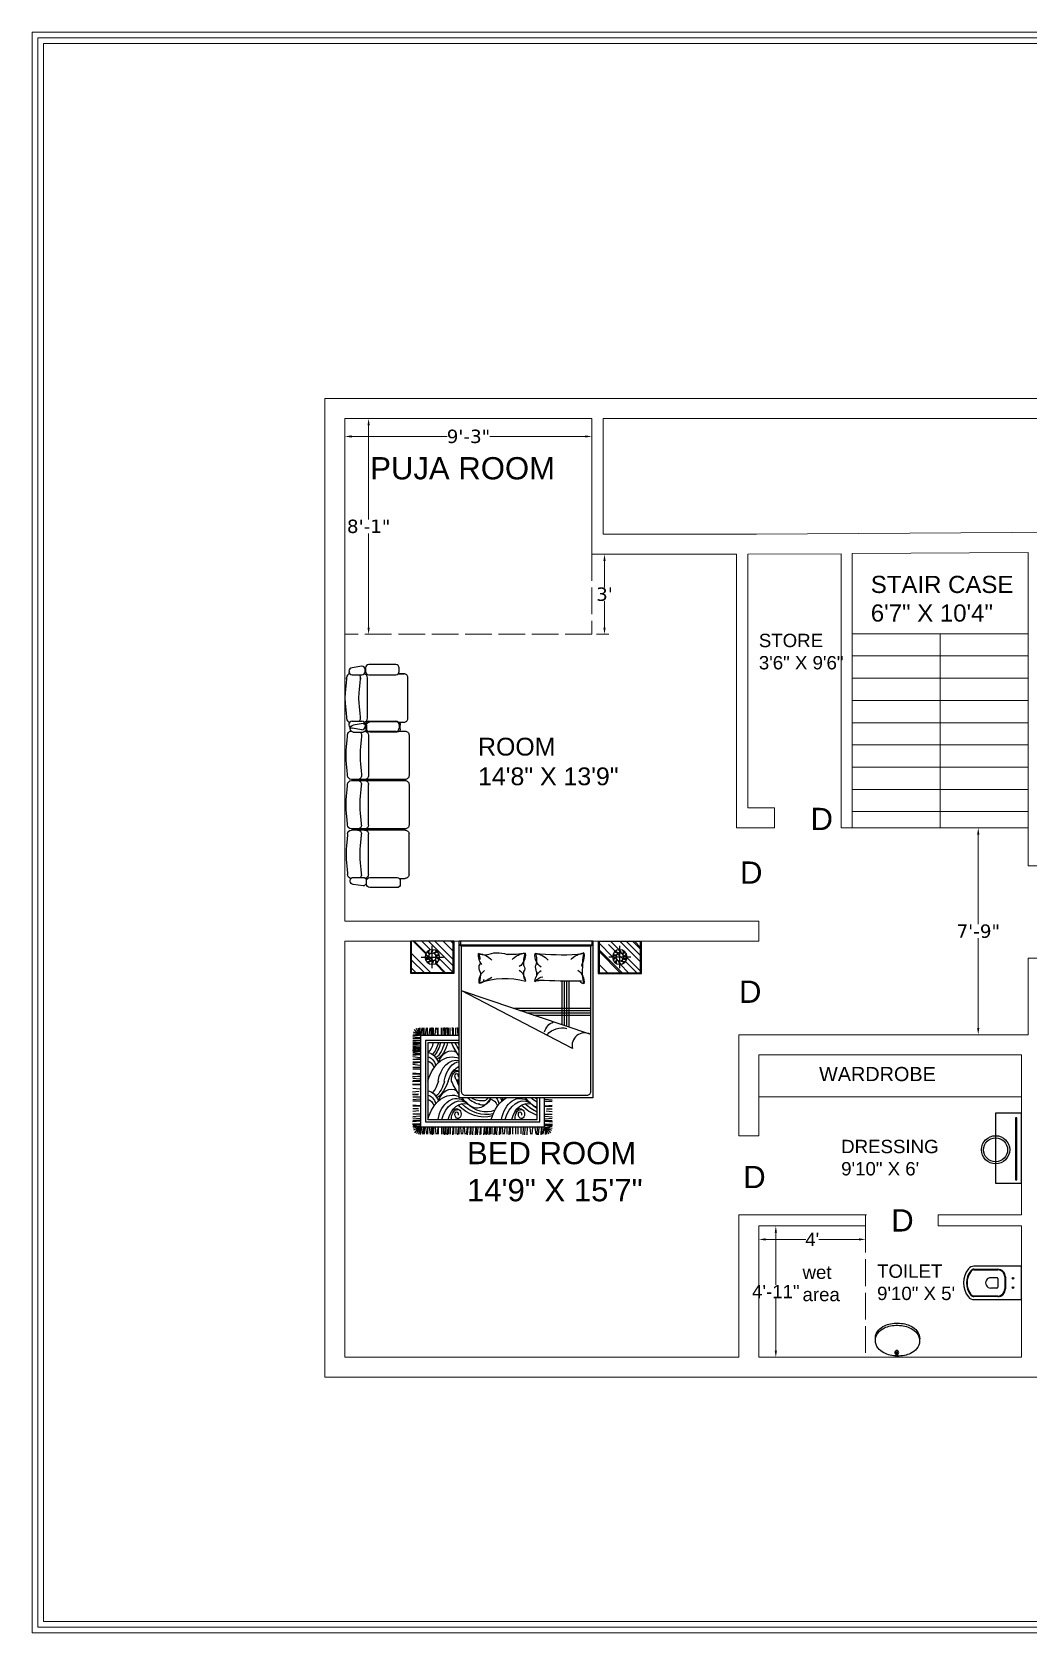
# Model space of a CAD drawing. Header units: inches. Extents: x 213 to 17763, y -4830 to 1802.
# Drawn here: x 213 to 661, y 168 to 888 of the extents above; entities that cross this region are included whole.
import ezdxf

# ---------------------------------------------------------------- set-up
doc = ezdxf.new("R2010")
doc.units = ezdxf.units.IN
doc.header["$MEASUREMENT"] = 0
doc.linetypes.add('ACAD_ISO02W100', pattern=[15, 12, -3])
for name, color, linetype in [('6.DIM', 121, 'Continuous'), ('6.text', 6, 'Continuous'), ('dwgmodels.com', 250, 'Continuous'), ('furn', 28, 'Continuous'), ('furni', 253, 'Continuous'), ('hatch', 4, 'Continuous'), ('PDF13_Text', 6, 'Continuous'), ('SAN-FIX', 1, 'Continuous')]:
    doc.layers.add(name, color=color, linetype=linetype)
doc.layers.add('PDF13_Geometry', color=7, linetype='Continuous', true_color=0x545454)
doc.layers.add('ROD', color=7, linetype='Continuous', lineweight=9)
doc.layers.add('walls', color=7, linetype='Continuous', lineweight=0)
doc.styles.add('Annotative', font='arial.ttf')
doc.styles.add('Arial', font='arial.ttf', dxfattribs={"height": 10})
doc.styles.add('b.k', font='verdana.ttf')
doc.styles.add('PDF TimesNewRomanPSMT', font='arial.ttf')
doc.dimstyles.new('STANDARD$0', dxfattribs={"dimscale": 0, "dimtxt": 6, "dimasz": 3, "dimexe": 2, "dimexo": 2, "dimgap": 0, "dimtad": 0, "dimtih": 1, "dimtoh": 1, "dimdec": 1, "dimzin": 0, "dimdsep": 46, "dimlunit": 4, "dimtxsty": 'b.k', "dimcen": 2.5, "dimclrd": 256, "dimclre": 256, "dimclrt": 256, "dimadec": 0, "dimazin": 0, "dimtfac": 1, "dimtdec": 1, "dimtofl": 0, "dimtmove": 2, "dimatfit": 2, "dimfxl": 1, "dimfrac": 2, "dimtolj": 1, "dimtzin": 0, "dimlwd": 9, "dimlwe": 9, "dimarcsym": 0})

# ---------------------------------------------------------------- blocks, each defined once
blk = doc.blocks.new('*D11')
at = {"layer": 'Defpoints', "color": 0, "transparency": 16777216}
for p in [(633.61, 530.34), (633.61, 437.34), (638.17, 437.34)]:
    blk.add_point(p, dxfattribs=at)
at = {"layer": 'ROD', "lineweight": 9, "transparency": 16777216}
for p, q in [((635.61, 530.34), (640.17, 530.34)), ((638.17, 527.34), (638.17, 486.96)), ((638.17, 440.34), (638.17, 480.72)), ((635.61, 437.34), (640.17, 437.34))]:
    blk.add_line(p, q, dxfattribs=at)
at = {"layer": 'ROD', "transparency": 16777216}
for points in [[(637.67, 527.34), (638.67, 527.34), (638.17, 530.34)], [(637.67, 440.34), (638.67, 440.34), (638.17, 437.34)]]:
    blk.add_solid(points, dxfattribs=at)
at = {"layer": 'ROD', "transparency": 16777216, "insert": (638.17, 483.84), "char_height": 6, "attachment_point": 5, "style": 'b.k'}
blk.add_mtext('\\A1;7\'-9"', dxfattribs=at)
blk = doc.blocks.new('WC2')
at = {"ltscale": 0.4}
for p, q in [((302296.19, 113442.8), (302282.19, 113442.8)), ((302282.19, 113442.8), (302282.19, 113422.88)), ((302296.19, 113422.88), (302296.19, 113442.8)), ((302283.43, 113422.88), (302283.43, 113432.86)), ((302283.67, 113422.88), (302283.67, 113432.86)), ((302286.65, 113436.08), (302291.73, 113436.08)), ((302286.65, 113435.83), (302291.73, 113435.83)), ((302287.02, 113432.49), (302287.02, 113430.02)), ((302287.39, 113432.86), (302290.99, 113432.86)), ((302291.36, 113432.49), (302291.36, 113430.02)), ((302294.7, 113432.86), (302294.7, 113422.88)), ((302294.95, 113432.86), (302294.95, 113422.88))]:
    blk.add_line(p, q, dxfattribs=at)
for centre in [(302287.22, 113439.28), (302291.16, 113439.28)]:
    blk.add_circle(centre, 0.364, dxfattribs=at)
for centre, radius, start, end in [((302286.65, 113432.86), 3.22, 90, 180), ((302286.65, 113432.86), 2.97, 90, 180), ((302287.39, 113432.49), 0.372, 90, 180), ((302289.19, 113429.97), 2.17, 178.79938, 1.20062), ((302290.99, 113432.49), 0.372, 0, 90), ((302291.73, 113432.86), 3.22, 0, 90), ((302291.73, 113432.86), 2.97, 0, 90), ((302285.16, 113422.88), 2.97, 180, 231.66795), ((302289.19, 113427.98), 9.47, 231.66795, 308.33205), ((302285.16, 113422.88), 1.73, 180, 231.66795), ((302285.16, 113422.88), 1.49, 180, 231.66795), ((302289.19, 113427.98), 8.23, 231.66795, 308.33205), ((302289.19, 113427.98), 7.98, 231.66795, 308.33205), ((302293.22, 113422.88), 1.49, 308.33205, 0), ((302293.22, 113422.88), 1.73, 308.33205, 0), ((302293.22, 113422.88), 2.97, 308.33205, 0)]:
    blk.add_arc(centre, radius, start, end, dxfattribs=at)
blk = doc.blocks.new('EYETY')
at = {"layer": 'furn', "color": 254}
for p, q in [((50111.93, -31678.27), (50130.16, -31678.27)), ((50134.17, -31678.27), (50152.4, -31678.27)), ((50174.64, -31678.27), (50156.41, -31678.27)), ((50106.05, -31683.7), (50106.05, -31695.86)), ((50109.08, -31682.21), (50107.53, -31682.21)), ((50110.18, -31682.67), (50110.18, -31680.03)), ((50110.56, -31695.86), (50110.56, -31683.7)), ((50131.92, -31680.03), (50131.92, -31704.17)), ((50132.41, -31704.17), (50132.41, -31680.03)), ((50154.16, -31680.03), (50154.16, -31682.67)), ((50154.16, -31682.67), (50154.16, -31704.17)), ((50154.65, -31680.03), (50154.65, -31704.17)), ((50176.01, -31695.86), (50176.01, -31683.7)), ((50176.4, -31682.67), (50176.4, -31680.03)), ((50177.49, -31682.21), (50179.04, -31682.21)), ((50180.53, -31683.7), (50180.53, -31695.86)), ((50106.79, -31698.96), (50107.48, -31703.33)), ((50107.53, -31697.34), (50109.08, -31697.34)), ((50109.21, -31697.52), (50108.23, -31697.52)), ((50110.65, -31703.33), (50110.65, -31698.96)), ((50111.93, -31696.51), (50130.16, -31696.51)), ((50111.93, -31699.63), (50112.53, -31699.63)), ((50112.53, -31699.63), (50114.11, -31699.79)), ((50114.11, -31699.79), (50117.22, -31700.07)), ((50117.22, -31700.07), (50118.78, -31700.24)), ((50123.32, -31700.24), (50124.88, -31700.07)), ((50124.88, -31700.07), (50127.98, -31699.79)), ((50127.98, -31699.79), (50129.57, -31699.63)), ((50129.57, -31699.63), (50130.16, -31699.63)), ((50143.29, -31696.51), (50134.17, -31696.51)), ((50134.77, -31699.63), (50134.17, -31699.63)), ((50136.35, -31699.79), (50134.77, -31699.63)), ((50139.46, -31700.07), (50136.35, -31699.79)), ((50141.02, -31700.24), (50139.46, -31700.07)), ((50152.4, -31696.51), (50143.29, -31696.51)), ((50147.12, -31700.07), (50145.56, -31700.24)), ((50150.22, -31699.79), (50147.12, -31700.07)), ((50151.81, -31699.63), (50150.22, -31699.79)), ((50152.4, -31699.63), (50151.81, -31699.63)), ((50174.64, -31696.51), (50156.41, -31696.51)), ((50157.01, -31699.63), (50156.41, -31699.63)), ((50158.59, -31699.79), (50157.01, -31699.63)), ((50161.7, -31700.07), (50158.59, -31699.79)), ((50163.25, -31700.24), (50161.7, -31700.07)), ((50169.36, -31700.07), (50167.8, -31700.24)), ((50172.46, -31699.79), (50169.36, -31700.07)), ((50174.04, -31699.63), (50172.46, -31699.79)), ((50174.64, -31699.63), (50174.04, -31699.63)), ((50175.92, -31703.33), (50175.92, -31698.96)), ((50177.36, -31697.52), (50178.34, -31697.52)), ((50179.04, -31697.34), (50177.49, -31697.34)), ((50179.78, -31698.96), (50179.1, -31703.33)), ((50108.95, -31704.77), (50109.21, -31704.77)), ((50112.53, -31705.93), (50111.93, -31705.93)), ((50114.11, -31706.09), (50112.53, -31705.93)), ((50117.22, -31706.37), (50114.11, -31706.09)), ((50118.78, -31706.54), (50117.22, -31706.37)), ((50118.78, -31700.24), (50121.05, -31700.3)), ((50121.05, -31706.6), (50118.78, -31706.54)), ((50121.05, -31700.3), (50123.32, -31700.24)), ((50123.32, -31706.54), (50121.05, -31706.6)), ((50124.88, -31706.37), (50123.32, -31706.54)), ((50127.98, -31706.09), (50124.88, -31706.37)), ((50129.57, -31705.93), (50127.98, -31706.09)), ((50130.16, -31705.93), (50129.57, -31705.93)), ((50134.77, -31705.93), (50134.17, -31705.93)), ((50136.35, -31706.09), (50134.77, -31705.93)), ((50139.46, -31706.37), (50136.35, -31706.09)), ((50141.02, -31706.54), (50139.46, -31706.37)), ((50143.29, -31700.3), (50141.02, -31700.24)), ((50143.29, -31706.6), (50141.02, -31706.54)), ((50145.56, -31700.24), (50143.29, -31700.3)), ((50145.56, -31706.54), (50143.29, -31706.6)), ((50147.12, -31706.37), (50145.56, -31706.54)), ((50150.22, -31706.09), (50147.12, -31706.37)), ((50151.81, -31705.93), (50150.22, -31706.09)), ((50152.4, -31705.93), (50151.81, -31705.93)), ((50156.41, -31705.93), (50157.01, -31705.93)), ((50157.01, -31705.93), (50158.59, -31706.09)), ((50158.59, -31706.09), (50161.7, -31706.37)), ((50161.7, -31706.37), (50163.25, -31706.54)), ((50165.53, -31700.3), (50163.25, -31700.24)), ((50163.25, -31706.54), (50165.53, -31706.6)), ((50167.8, -31700.24), (50165.53, -31700.3)), ((50165.53, -31706.6), (50167.8, -31706.54)), ((50167.8, -31706.54), (50169.36, -31706.37)), ((50169.36, -31706.37), (50172.46, -31706.09)), ((50172.46, -31706.09), (50174.04, -31705.93)), ((50174.04, -31705.93), (50174.64, -31705.93)), ((50177.63, -31704.77), (50177.36, -31704.77))]:
    blk.add_line(p, q, dxfattribs=at)
at = {"layer": 'furn', "color": 254, "extrusion": (0, 0, -1)}
for centre, major_axis, start_param, end_param in [((50111.93, -31680.03), (1.24, -1.24), 2.356194, 3.926991), ((50130.16, -31680.03), (-1.24, -1.24), 2.356194, 3.926991), ((50134.17, -31680.03), (1.24, -1.24), 2.356194, 3.926991), ((50152.4, -31680.03), (-1.24, -1.24), 2.356194, 3.926991), ((50156.41, -31680.03), (1.24, -1.24), 2.356194, 3.926991), ((50174.64, -31680.03), (-1.24, -1.24), 2.356194, 3.926991), ((50107.53, -31683.7), (1.05, -1.05), 2.356194, 3.926991), ((50109.08, -31683.7), (-1.05, -1.05), 2.356194, 3.926991), ((50177.49, -31683.7), (1.05, -1.05), 2.356194, 3.926991), ((50179.04, -31683.7), (-1.05, -1.05), 2.356194, 3.926991), ((50107.53, -31695.86), (-1.05, -1.05), -0.785398, 0.785398), ((50108.23, -31698.96), (-1.02, -1.02), 0.785398, 2.356194), ((50109.08, -31695.86), (-1.05, -1.05), 3.926991, 5.497787), ((50109.21, -31698.96), (1.02, -1.02), 3.926991, 5.497787), ((50111.93, -31698.27), (1.24, -1.24), 2.553225, 3.926991), ((50111.93, -31701.39), (-1.24, -1.24), 1.538441, 2.356194), ((50130.16, -31698.27), (-1.24, -1.24), 2.356194, 3.926991), ((50130.16, -31701.39), (-1.24, -1.24), 2.356194, 3.926991), ((50134.17, -31698.27), (1.24, -1.24), 2.356194, 3.926991), ((50134.17, -31701.39), (1.24, -1.24), 2.356194, 3.926991), ((50152.4, -31698.27), (1.24, -1.24), 3.926991, 5.497787), ((50152.4, -31701.39), (-1.24, -1.24), 2.356194, 3.926991), ((50156.41, -31698.27), (1.24, -1.24), 2.356194, 3.926991), ((50156.41, -31701.39), (1.24, -1.24), 2.356194, 3.926991), ((50174.64, -31698.27), (-1.24, -1.24), 2.356194, 3.72996), ((50174.64, -31701.39), (-1.24, -1.24), 2.356194, 3.173948), ((50177.36, -31698.96), (-1.02, -1.02), 0.785398, 2.356194), ((50177.49, -31695.86), (-1.05, -1.05), -0.785398, 0.785398), ((50178.34, -31698.96), (1.02, -1.02), 3.926991, 5.497787), ((50179.04, -31695.86), (-1.05, -1.05), 3.926991, 5.497787), ((50108.94, -31703.3), (-1.04, -1.04), -0.788362, 0.767792), ((50109.21, -31703.33), (-1.02, -1.02), 3.926991, 5.497787), ((50111.93, -31704.17), (1.24, -1.24), 0.785398, 2.233985), ((50130.16, -31704.17), (1.24, -1.24), 5.497787, 7.068583), ((50134.17, -31704.17), (-1.24, -1.24), -0.785398, 0.785398), ((50152.4, -31704.17), (-1.24, -1.24), 3.927012, 5.497787), ((50156.41, -31704.17), (-1.24, -1.24), -0.785398, 0.785398), ((50174.64, -31704.17), (-1.24, -1.24), 4.0492, 5.497787), ((50177.36, -31703.33), (1.02, -1.02), 0.785398, 2.356194), ((50177.63, -31703.3), (1.04, -1.04), 5.515393, 7.071548)]:
    blk.add_ellipse(centre, major_axis=major_axis, ratio=1, start_param=start_param, end_param=end_param, dxfattribs=at)
blk = doc.blocks.new('EFSR')
at = {"layer": 'furn', "color": 254}
for p, q in [((11465.46, -9283.77), (11483.69, -9283.77)), ((11459.57, -9289.2), (11459.57, -9301.36)), ((11462.61, -9287.71), (11461.06, -9287.71)), ((11463.7, -9288.17), (11463.7, -9285.53)), ((11464.09, -9301.36), (11464.09, -9289.2)), ((11485.06, -9301.36), (11485.06, -9289.2)), ((11485.45, -9288.17), (11485.45, -9285.53)), ((11485.45, -9285.53), (11485.45, -9288.2)), ((11486.54, -9287.71), (11488.09, -9287.71)), ((11489.57, -9289.2), (11489.57, -9301.36)), ((11460.32, -9304.46), (11461, -9308.83)), ((11461.06, -9302.84), (11462.61, -9302.84)), ((11462.74, -9303.02), (11461.76, -9303.02)), ((11464.18, -9308.83), (11464.18, -9304.46)), ((11465.46, -9302.01), (11483.69, -9302.01)), ((11465.46, -9305.13), (11466.05, -9305.13)), ((11466.05, -9305.13), (11467.64, -9305.29)), ((11467.64, -9305.29), (11470.74, -9305.57)), ((11470.74, -9305.57), (11472.3, -9305.74)), ((11472.3, -9305.74), (11474.57, -9305.8)), ((11474.57, -9305.8), (11476.84, -9305.74)), ((11476.84, -9305.74), (11478.4, -9305.57)), ((11478.4, -9305.57), (11481.51, -9305.29)), ((11481.51, -9305.29), (11483.09, -9305.13)), ((11483.69, -9305.13), (11483.09, -9305.13)), ((11483.09, -9305.13), (11483.69, -9305.13)), ((11484.97, -9308.83), (11484.97, -9304.46)), ((11486.41, -9303.02), (11487.39, -9303.02)), ((11488.09, -9302.84), (11486.54, -9302.84)), ((11488.83, -9304.46), (11488.15, -9308.83)), ((11462.47, -9310.27), (11462.74, -9310.27)), ((11466.05, -9311.43), (11465.46, -9311.43)), ((11467.64, -9311.59), (11466.05, -9311.43)), ((11470.74, -9311.87), (11467.64, -9311.59)), ((11472.3, -9312.04), (11470.74, -9311.87)), ((11474.57, -9312.1), (11472.3, -9312.04)), ((11476.84, -9312.04), (11474.57, -9312.1)), ((11478.4, -9311.87), (11476.84, -9312.04)), ((11481.51, -9311.59), (11478.4, -9311.87)), ((11483.09, -9311.43), (11481.51, -9311.59)), ((11483.09, -9311.43), (11483.69, -9311.43)), ((11483.69, -9311.43), (11483.09, -9311.43)), ((11486.68, -9310.27), (11486.41, -9310.27))]:
    blk.add_line(p, q, dxfattribs=at)
at = {"layer": 'furn', "color": 254, "extrusion": (0, 0, -1)}
for centre, major_axis, start_param, end_param in [((11465.46, -9285.53), (1.24, -1.24), 2.356194, 3.926991), ((11483.69, -9285.53), (-1.24, -1.24), 2.356194, 3.926991), ((11483.69, -9285.53), (-1.24, -1.24), 2.356194, 3.926991), ((11461.06, -9289.2), (1.05, -1.05), 2.356194, 3.926991), ((11462.61, -9289.2), (-1.05, -1.05), 2.356194, 3.926991), ((11486.54, -9289.2), (1.05, -1.05), 2.356194, 3.926991), ((11488.09, -9289.2), (-1.05, -1.05), 2.356194, 3.926991), ((11461.06, -9301.36), (-1.05, -1.05), -0.785398, 0.785398), ((11461.76, -9304.46), (-1.02, -1.02), 0.785398, 2.356194), ((11462.61, -9301.36), (-1.05, -1.05), 3.926991, 5.497787), ((11462.74, -9304.46), (1.02, -1.02), 3.926991, 5.497787), ((11465.46, -9303.77), (1.24, -1.24), 2.553225, 3.926991), ((11465.46, -9306.89), (-1.24, -1.24), 1.538441, 2.356194), ((11483.69, -9303.77), (-1.24, -1.24), 2.356194, 3.72996), ((11483.69, -9303.77), (-1.24, -1.24), 2.356194, 3.72996), ((11483.69, -9306.89), (-1.24, -1.24), 2.356194, 3.173948), ((11483.69, -9306.89), (-1.24, -1.24), 2.356194, 3.173948), ((11486.41, -9304.46), (-1.02, -1.02), 0.785398, 2.356194), ((11486.54, -9301.36), (-1.05, -1.05), -0.785398, 0.785398), ((11487.39, -9304.46), (1.02, -1.02), 3.926991, 5.497787), ((11488.09, -9301.36), (-1.05, -1.05), 3.926991, 5.497787), ((11462.47, -9308.8), (-1.04, -1.04), -0.788362, 0.767792), ((11462.74, -9308.83), (-1.02, -1.02), 3.926991, 5.497787), ((11465.46, -9309.67), (1.24, -1.24), 0.785398, 2.233985), ((11483.69, -9309.67), (-1.24, -1.24), 4.0492, 5.497787), ((11483.69, -9309.67), (1.24, -1.24), 5.619996, 7.068583), ((11486.41, -9308.83), (1.02, -1.02), 0.785398, 2.356194), ((11486.68, -9308.8), (1.04, -1.04), 5.515393, 7.071548)]:
    blk.add_ellipse(centre, major_axis=major_axis, ratio=1, start_param=start_param, end_param=end_param, dxfattribs=at)
blk = doc.blocks.new('BED')
at = {"layer": 'hatch'}
h = blk.add_hatch(dxfattribs=at)
h.set_pattern_fill('AR-RROOF', color=256, scale=0.419547, angle=45, style=0)
h.set_pattern_definition([(45, (33.5545, -16.85835), (0.3559975, 0.949327), [6.293207, -0.839094, 2.097736, -0.419547]), (45, (33.80075, -16.31545), (-0.6912285, 0.097899), [1.25864, -0.13845, 2.517283, -0.31466]), (45, (33.4507, -16.45785), (1.3438907, 1.7414213), [3.356377, -0.587366, 1.678188, -0.419547])])
h.paths.add_polyline_path([(1.987, 0), (1.987, -0.856), (3.111, -0.856), (3.111, 0)])
h.paths.add_polyline_path([(2.351, -0.428), (2.441, -0.428, -0.095204), (2.449, -0.388, 0.269062), (2.352, -0.401, 0.034102)], flags=16)
edge = h.paths.add_edge_path(flags=16)
edge.add_arc((2.548, -0.428), 0.198, 0, 360)
edge = h.paths.add_edge_path(flags=0)
edge.add_arc((2.548, -0.428), 0.107, 0, 360)
h = blk.add_hatch(dxfattribs=at)
h.set_pattern_fill('AR-RROOF', color=256, scale=0.419547, angle=45, style=0)
h.set_pattern_definition([(45, (33.52667, -16.85835), (0.3559975, 0.9493268), [6.293207, -0.839094, 2.097736, -0.419547]), (45, (33.7729, -16.31545), (-0.6912285, 0.097899), [1.258641, -0.13845, 2.517283, -0.31466]), (45, (33.42284, -16.45785), (1.3438907, 1.7414213), [3.356377, -0.587366, 1.678188, -0.419547])])
h.paths.add_polyline_path([(-3.111, 0), (-1.987, 0), (-1.987, -0.856), (-3.111, -0.856)])
h.paths.add_polyline_path([(-2.351, -0.428), (-2.441, -0.428, 0.095204), (-2.449, -0.388, -0.269062), (-2.352, -0.401, -0.034102)], flags=16)
edge = h.paths.add_edge_path(flags=16)
edge.add_arc((-2.548, -0.428), 0.198, 180, 540, ccw=False)
edge = h.paths.add_edge_path(flags=0)
edge.add_arc((-2.548, -0.428), 0.107, 180, 540, ccw=False)
at = {"layer": 'dwgmodels.com'}
for p, q in [((-1.815, 0), (1.815, 0)), ((-1.962, 0), (-3.136, 0)), ((-2.851, -0.428), (-2.246, -0.428)), ((-2.548, -0.73), (-2.548, -0.125)), ((-1.752, -0.13), (1.752, -0.13)), ((1.962, 0), (3.136, 0)), ((2.851, -0.428), (2.246, -0.428)), ((2.548, -0.73), (2.548, -0.125)), ((-1.161, -1.086), (-1.161, -2.329)), ((-1.098, -1.085), (-1.098, -2.308)), ((-1.035, -1.084), (-1.035, -2.287)), ((-0.973, -1.083), (-0.973, -2.266)), ((0.353, -1.818), (-1.752, -1.818)), ((0.167, -1.881), (-1.752, -1.881)), ((-0.019, -1.944), (-1.752, -1.944)), ((-0.206, -2.007), (-1.752, -2.007)), ((1.828, -2.544), (1.828, -2.358)), ((1.85, -2.544), (1.861, -2.347)), ((1.905, -2.544), (1.905, -2.358)), ((1.971, -2.544), (1.971, -2.358)), ((1.993, -2.544), (2.004, -2.347)), ((2.061, -2.543), (2.061, -2.358)), ((2.108, -2.544), (2.108, -2.358)), ((2.13, -2.544), (2.141, -2.347)), ((2.185, -2.544), (2.185, -2.358)), ((2.207, -2.544), (2.218, -2.347)), ((2.251, -2.544), (2.251, -2.358)), ((2.3, -2.544), (2.3, -2.358)), ((2.39, -2.543), (2.39, -2.358)), ((2.394, -2.543), (2.416, -2.358)), ((2.471, -2.544), (2.449, -2.358)), ((2.515, -2.544), (2.515, -2.358)), ((2.537, -2.544), (2.548, -2.347)), ((2.554, -2.543), (2.576, -2.358)), ((2.58, -2.544), (2.58, -2.358)), ((2.631, -2.544), (2.609, -2.358)), ((2.678, -2.544), (2.678, -2.358)), ((2.729, -2.544), (2.707, -2.358)), ((2.768, -2.543), (2.768, -2.358)), ((2.796, -2.544), (2.796, -2.358)), ((2.847, -2.544), (2.825, -2.358)), ((2.874, -2.541), (2.882, -2.353)), ((2.886, -2.543), (2.886, -2.358)), ((2.886, -2.543), (2.921, -2.361)), ((2.887, -2.549), (3.06, -2.468)), ((2.887, -2.625), (3.074, -2.603)), ((2.888, -2.558), (3.07, -2.522)), ((2.893, -2.572), (3.074, -2.561)), ((2.898, -2.543), (2.975, -2.375)), ((2.925, -2.531), (3.03, -2.4)), ((2.887, -2.699), (3.074, -2.699)), ((2.887, -2.755), (3.074, -2.733)), ((2.887, -2.784), (3.074, -2.805)), ((2.887, -2.829), (3.074, -2.829)), ((2.887, -2.884), (3.074, -2.862)), ((2.887, -2.913), (3.074, -2.935)), ((2.887, -2.946), (3.074, -2.968)), ((2.887, -2.961), (3.074, -2.961)), ((2.887, -2.983), (3.085, -2.972)), ((2.887, -3.005), (3.074, -3.005)), ((2.887, -3.06), (3.074, -3.038)), ((2.889, -2.641), (3.074, -2.641)), ((2.889, -2.771), (3.074, -2.771)), ((2.889, -2.9), (3.074, -2.9)), ((2.889, -2.983), (3.074, -3.005)), ((2.887, -3.089), (3.074, -3.111)), ((2.887, -3.3), (3.074, -3.322)), ((2.889, -3.076), (3.074, -3.076)), ((2.889, -3.166), (3.074, -3.144)), ((2.889, -3.195), (3.074, -3.217)), ((2.889, -3.219), (3.074, -3.219)), ((2.889, -3.287), (3.074, -3.287)), ((2.889, -3.377), (3.074, -3.355)), ((2.889, -3.43), (3.074, -3.43)), ((2.889, -3.477), (3.074, -3.477)), ((2.887, -3.607), (3.074, -3.585)), ((2.887, -3.621), (3.085, -3.61)), ((2.887, -3.687), (3.085, -3.676)), ((2.887, -3.75), (3.074, -3.728)), ((2.887, -3.794), (3.074, -3.794)), ((2.887, -3.816), (3.085, -3.827)), ((2.887, -3.882), (3.085, -3.893)), ((2.887, -3.904), (3.074, -3.904)), ((2.889, -3.673), (3.074, -3.695)), ((-0.522, -4.291), (-0.708, -4.313)), ((-0.522, -4.345), (-0.708, -4.345)), ((2.887, -4.023), (3.074, -4.001)), ((2.887, -4.238), (3.074, -4.238)), ((2.887, -4.291), (3.074, -4.313)), ((2.887, -4.345), (3.074, -4.345)), ((2.909, -4.09), (3.085, -4.1)), ((2.928, -4.157), (3.085, -4.166)), ((2.932, -4.177), (3.074, -4.177)), ((-0.522, -4.475), (-0.708, -4.453)), ((-0.522, -4.488), (-0.708, -4.488)), ((-0.559, -4.557), (-0.708, -4.557)), ((-0.545, -4.612), (-0.708, -4.632)), ((-0.523, -4.7), (-0.708, -4.7)), ((-0.523, -4.753), (-0.708, -4.775)), ((2.887, -4.475), (3.074, -4.453)), ((2.887, -4.488), (3.074, -4.488)), ((2.889, -4.7), (3.074, -4.7)), ((2.889, -4.753), (3.074, -4.775)), ((2.911, -4.612), (3.074, -4.632)), ((2.925, -4.557), (3.074, -4.557)), ((-0.522, -4.895), (-0.719, -4.906)), ((-0.522, -4.961), (-0.719, -4.972)), ((-0.522, -4.981), (-0.719, -4.992)), ((-0.522, -4.829), (-0.708, -4.808)), ((-0.522, -4.873), (-0.708, -4.873)), ((-0.522, -4.983), (-0.708, -4.983)), ((-0.522, -5.051), (-0.708, -5.029)), ((-0.522, -5.003), (-0.706, -5.016)), ((-0.522, -5.05), (-0.705, -5.086)), ((-0.521, -5.059), (-0.694, -5.14)), ((-0.559, -5.076), (-0.664, -5.207)), ((-0.532, -5.065), (-0.609, -5.233)), ((-0.52, -5.065), (-0.555, -5.246)), ((-0.508, -5.067), (-0.516, -5.255)), ((-0.481, -5.064), (-0.459, -5.25)), ((-0.431, -5.064), (-0.431, -5.25)), ((-0.41, -5.064), (-0.399, -5.261)), ((-0.344, -5.064), (-0.333, -5.261)), ((-0.3, -5.064), (-0.289, -5.261)), ((-0.241, -5.064), (-0.263, -5.25)), ((-0.175, -5.065), (-0.153, -5.25)), ((-0.098, -5.064), (-0.12, -5.25)), ((-0.032, -5.064), (-0.021, -5.261)), ((0.034, -5.064), (0.045, -5.261)), ((0.078, -5.064), (0.089, -5.261)), ((0.144, -5.064), (0.144, -5.239)), ((0.224, -5.064), (0.224, -5.25)), ((0.29, -5.064), (0.29, -5.25)), ((0.367, -5.064), (0.367, -5.25)), ((0.433, -5.064), (0.433, -5.25)), ((0.455, -5.064), (0.466, -5.261)), ((0.523, -5.065), (0.523, -5.25)), ((0.576, -5.065), (0.598, -5.25)), ((0.653, -5.064), (0.631, -5.25)), ((0.697, -5.064), (0.697, -5.25)), ((0.719, -5.064), (0.73, -5.261)), ((0.796, -5.064), (0.807, -5.261)), ((0.84, -5.064), (0.84, -5.25)), ((0.862, -5.064), (0.873, -5.261)), ((0.93, -5.065), (0.93, -5.25)), ((0.977, -5.064), (0.977, -5.25)), ((0.983, -5.065), (1.005, -5.25)), ((0.999, -5.064), (1.01, -5.261)), ((1.054, -5.064), (1.054, -5.25)), ((1.076, -5.064), (1.087, -5.261)), ((1.12, -5.064), (1.12, -5.25)), ((1.142, -5.064), (1.153, -5.261)), ((1.226, -5.064), (1.226, -5.25)), ((1.248, -5.064), (1.259, -5.261)), ((1.314, -5.064), (1.325, -5.261)), ((1.355, -5.064), (1.355, -5.25)), ((1.377, -5.064), (1.388, -5.261)), ((1.443, -5.064), (1.454, -5.261)), ((1.498, -5.064), (1.498, -5.25)), ((1.52, -5.064), (1.531, -5.261)), ((1.586, -5.064), (1.597, -5.261)), ((1.605, -5.065), (1.627, -5.25)), ((1.682, -5.064), (1.66, -5.25)), ((1.707, -5.065), (1.729, -5.25)), ((1.784, -5.064), (1.762, -5.25)), ((1.828, -5.064), (1.828, -5.25)), ((1.85, -5.064), (1.861, -5.261)), ((1.905, -5.064), (1.905, -5.25)), ((1.971, -5.064), (1.971, -5.25)), ((1.993, -5.064), (2.004, -5.261)), ((2.061, -5.065), (2.061, -5.25)), ((2.108, -5.064), (2.108, -5.25)), ((2.13, -5.064), (2.141, -5.261)), ((2.185, -5.064), (2.185, -5.25)), ((2.207, -5.064), (2.218, -5.261)), ((2.251, -5.064), (2.251, -5.25)), ((2.3, -5.064), (2.3, -5.25)), ((2.39, -5.065), (2.39, -5.25)), ((2.394, -5.065), (2.416, -5.25)), ((2.471, -5.064), (2.449, -5.25)), ((2.515, -5.064), (2.515, -5.25)), ((2.537, -5.064), (2.548, -5.261)), ((2.554, -5.065), (2.576, -5.25)), ((2.58, -5.064), (2.58, -5.25)), ((2.631, -5.064), (2.609, -5.25)), ((2.678, -5.064), (2.678, -5.25)), ((2.729, -5.064), (2.707, -5.25)), ((2.768, -5.065), (2.768, -5.25)), ((2.796, -5.064), (2.796, -5.25)), ((2.847, -5.064), (2.825, -5.25)), ((2.874, -5.067), (2.882, -5.255)), ((2.886, -5.065), (2.921, -5.246)), ((2.887, -4.829), (3.074, -4.808)), ((2.887, -4.873), (3.074, -4.873)), ((2.887, -4.895), (3.085, -4.906)), ((2.887, -4.961), (3.085, -4.972)), ((2.887, -4.981), (3.085, -4.992)), ((2.887, -4.983), (3.074, -4.983)), ((2.887, -5.003), (3.071, -5.016)), ((2.887, -5.059), (3.06, -5.14)), ((2.888, -5.05), (3.07, -5.086)), ((2.893, -5.036), (3.074, -5.046)), ((2.898, -5.065), (2.975, -5.233)), ((2.925, -5.076), (3.03, -5.207))]:
    blk.add_line(p, q, dxfattribs=at)
for points in [[(-1.962, 0), (-1.962, -0.881), (-3.136, -0.881), (-3.136, 0)], [(-1.987, 0), (-1.987, -0.856), (-3.111, -0.856), (-3.111, 0)], [(-1.815, 0), (-1.815, -4.258), (1.815, -4.258), (1.815, 0)], [(1.962, 0), (1.962, -0.881), (3.136, -0.881), (3.136, 0)], [(1.987, 0), (1.987, -0.856), (3.111, -0.856), (3.111, 0)], [(1.815, -2.561), (2.871, -2.561), (2.871, -5.047), (-0.505, -5.047), (-0.505, -4.258)], [(1.815, -2.695), (2.737, -2.695), (2.737, -4.913), (-0.371, -4.913), (-0.371, -4.258)], [(1.815, -2.762), (2.67, -2.762), (2.67, -4.846), (-0.304, -4.846), (-0.304, -4.258)]]:
    blk.add_lwpolyline(points, dxfattribs=at)
blk.add_lwpolyline([(-1.398, -0.364, 0.040806), (-0.243, -0.334, 0.040806)], format="xyb", dxfattribs=at)
blk.add_lwpolyline([(-1.258, -2.913), (1.762, -1.343), (-1.749, -2.528, -0.631774)], format="xyb", close=True, dxfattribs=at)
for centre, radius in [((-2.548, -0.428), 0.198), ((-2.548, -0.428), 0.107), ((2.548, -0.428), 0.198), ((2.548, -0.428), 0.107)]:
    blk.add_circle(centre, radius, dxfattribs=at)
for centre, radius, start, end in [((-2.621, -0.298), 0.127, 208.17, 254.4897), ((-2.629, -0.307), 0.0968, 196.3002, 256.538), ((-2.531, -0.28), 0.127, 172.17, 218.4897), ((-2.543, -0.283), 0.0968, 160.3002, 220.538), ((-2.447, -0.318), 0.127, 136.17, 182.4897), ((-2.459, -0.313), 0.0968, 124.3002, 184.538), ((-2.402, -0.399), 0.127, 100.17, 146.4897), ((-2.409, -0.388), 0.0968, 88.3002, 148.538), ((-2.413, -0.49), 0.127, 64.17, 110.4897), ((-2.412, -0.478), 0.0968, 52.3002, 112.538), ((-1.752, -0.067), 0.0629, 180, 270), ((-0.928, -0.373), 0.647, 175.3048, 198.6942), ((-4.962, -0.868), 3.433, 4.8098, 9.1892), ((-1.337, 0.252), 0.618, 247.5178, 264.267), ((-1.609, -0.833), 0.514, 40.4189, 85.9871), ((-0.207, -0.846), 0.514, 94.0129, 139.5811), ((-0.649, -0.376), 0.408, 306.5711, 5.89), ((0.083, -0.509), 0.371, 151.7736, 201.6983), ((0.427, -0.362), 0.408, 174.11, 233.4289), ((0.403, 1.435), 1.796, 257.7438, 273.6284), ((-0.015, -0.833), 0.514, 40.4189, 85.9871), ((-0.728, -0.581), 0.793, 353.4947, 19.1867), ((0.781, -1.126), 0.813, 68.2026, 108.9817), ((1.325, -0.846), 0.514, 94.0129, 139.5811), ((1.131, -0.047), 0.328, 261.5958, 298.9092), ((0.884, -0.376), 0.408, 320.9404, 5.89), ((2.33, -0.64), 1.085, 163.6046, 172.3273), ((1.752, -0.067), 0.0629, 270, 0), ((2.412, -0.478), 0.0968, 67.462, 127.6998), ((2.413, -0.49), 0.127, 69.5103, 115.83), ((2.409, -0.388), 0.0968, 31.462, 91.6998), ((2.402, -0.399), 0.127, 33.5103, 79.83), ((2.459, -0.313), 0.0968, 355.462, 55.6998), ((2.447, -0.318), 0.127, 357.5103, 43.83), ((2.543, -0.283), 0.0968, 319.462, 19.6998), ((2.531, -0.28), 0.127, 321.5103, 7.83), ((2.629, -0.307), 0.0968, 283.462, 343.6998), ((2.621, -0.298), 0.127, 285.5103, 331.83), ((-2.685, -0.378), 0.0968, 232.3002, 292.538), ((-2.684, -0.366), 0.127, 244.17, 290.4897), ((-2.688, -0.468), 0.0968, 268.3002, 328.538), ((-2.694, -0.457), 0.127, 280.17, 326.4897), ((-2.638, -0.542), 0.0968, 304.3002, 4.538), ((-2.649, -0.537), 0.127, 316.17, 2.4897), ((-2.553, -0.573), 0.0968, 340.3002, 40.538), ((-2.566, -0.576), 0.127, 352.17, 38.4897), ((-2.467, -0.548), 0.0968, 16.3002, 76.538), ((-2.475, -0.558), 0.127, 28.17, 74.4897), ((-1.168, -1.112), 0.408, 126.5711, 185.89), ((-2.573, -0.867), 1.04, 344.0243, 8.7071), ((-1.611, -0.643), 0.0936, 314.4736, 42.1713), ((-6.494, -0.484), 4.954, 357.3905, 358.8876), ((-0.649, -1.125), 0.408, 4.3181, 53.4289), ((0.097, -0.862), 0.385, 175.2233, 196.23), ((-0.611, -0.692), 0.353, 337.017, 7.5368), ((0.442, -1.125), 0.428, 127.1197, 175.09), ((0.151, -0.741), 0.115, 142.0833, 220.902), ((-0.627, -0.859), 0.692, 343.7954, 3.5554), ((0.932, -1.084), 0.346, 351.2621, 55.7572), ((2.028, -0.915), 0.786, 173.8296, 196.4356), ((1.342, -0.58), 0.0962, 165.3506, 223.2684), ((0.922, -0.692), 0.353, 337.017, 7.5368), ((2.475, -0.558), 0.127, 105.5103, 151.83), ((2.467, -0.548), 0.0968, 103.462, 163.6998), ((2.566, -0.576), 0.127, 141.5103, 187.83), ((2.553, -0.573), 0.0968, 139.462, 199.6998), ((2.649, -0.537), 0.127, 177.5103, 223.83), ((2.638, -0.542), 0.0968, 175.462, 235.6998), ((2.694, -0.457), 0.127, 213.5103, 259.83), ((2.688, -0.468), 0.0968, 211.462, 271.6998), ((2.684, -0.366), 0.127, 249.5103, 295.83), ((2.685, -0.378), 0.0968, 247.462, 307.6998), ((-1.58, -1.034), 0.119, 273.4709, 328.5412), ((-1.609, -0.641), 0.514, 274.0129, 278.3417), ((-1.616, 34.269), 35.358, 270.174, 272.0521), ((-0.475, -1.223), 0.256, 33.628, 86.4744), ((-0.325, -1.19), 0.127, 49.0991, 101.3702), ((0.572, -3.031), 2.02, 69.6507, 105.9631), ((1.636, 0.15), 1.337, 238.3499, 254.3137), ((1.25, -1.04), 0.1, 179.7727, 283.8018), ((-0.981, -2.883), 0.53, 40.629, 104.3712), ((-0.882, -2.561), 0.392, 14.1863, 69.1212)]:
    blk.add_arc(centre, radius, start, end, dxfattribs=at)
for centre, major_axis, ratio, start_param, end_param in [((1.046, -1.849), (0, -1.58), 0.68, 0.797284, 0.954936), ((1.194, -2.186), (0, -1.116), 0.68, 7.239912, 7.311536), ((0.86, -1.612), (0, -2.065), 0.68, 0.74745, 0.979724), ((2.006, -4.197), (0, 1.053), 0.68, 5.095327, 6.553458), ((2.038, -3.537), (0, -0.559), 0.68, 2.006169, 3.565187), ((2.623, -2.517), (0, 0.758), 0.68, 1.900046, 2.742661), ((2.709, -2.517), (0, 0.758), 0.68, 1.900046, 2.614747), ((2.815, -2.517), (0, 0.758), 0.68, 1.900046, 2.479658), ((2.708, -3.568), (0, -0.549), 0.68, 3.244645, 4.205018), ((2.865, -2.49), (0, 0.758), 0.68, 1.938265, 2.479658), ((2.749, -2.727), (0, -0.32), 0.68, 4.821745, 5.895886), ((1.89, -3.996), (0, 0.764), 0.68, -1.3172, 0.145284), ((1.795, -4.077), (0.015, 0.801), 0.56205, -1.21172, -0.009991), ((1.681, -4.05), (0, -0.684), 0.68, 1.938944, 2.850232), ((1.144, -1.901), (0, -1.838), 0.68, 6.849801, 6.887077), ((2.692, -3.522), (0, -0.378), 0.68, 3.227058, 4.318474), ((2.7, -3.589), (0, -0.333), 0.68, 3.272942, 4.229533), ((1.899, -3.765), (0, -0.255), 0.68, 2.284368, 3.652258), ((1.863, -3.776), (0, 0.241), 0.68, 4.593909, 6.585576), ((1.851, -3.656), (0, -0.124), 0.68, 5.841311, 7.755362), ((1.046, -2.891), (-0.142, 1.561), 0.610498, 3.917146, 4.063997), ((1.194, -3.228), (0, -1.116), 0.68, 7.239912, 7.336618), ((0.86, -2.654), (0, -2.065), 0.68, 0.74745, 0.979724), ((1.89, -3.661), (0, -0.0665), 0.68, 1.462497, 5.046281), ((2.623, -3.559), (-0.126, 0.783), 0.695517, 1.775813, 2.548612), ((2.709, -3.559), (0, 0.758), 0.68, 1.900046, 2.614747), ((2.865, -3.532), (0, 0.758), 0.68, 1.938265, 2.479658), ((-0.531, -3.228), (0, -1.116), 0.68, 6.586764, 6.677612), ((-0.679, -2.891), (-0.243, 1.519), 0.59432, 3.291697, 3.50733), ((-0.865, -2.654), (0, -2.065), 0.68, 0.565948, 0.680366), ((0.07, -5.119), (0, -0.777), 0.68, 1.930561, 3.464283), ((0.165, -5.038), (0, 0.764), 0.68, -1.3172, 0.476403), ((0.281, -5.239), (0, 1.053), 0.68, 6.655152, 6.661293), ((0.281, -5.239), (0, 1.053), 0.68, 5.095327, 5.911219), ((0.313, -4.579), (0, -0.559), 0.68, 2.006169, 2.182797), ((0.983, -4.61), (0, -0.549), 0.68, 4.015924, 4.205018), ((0.967, -4.564), (0, -0.378), 0.68, 3.770744, 4.318474), ((0.975, -4.631), (0, -0.333), 0.68, 3.14258, 4.229533), ((1.186, -4.083), (0, -0.378), 0.68, 5.194792, 5.929328), ((1.186, -4.083), (0, -0.378), 0.68, 5.194792, 6.723255), ((1.335, -3.876), (0, -0.662), 0.68, 5.328638, 6.949396), ((1.174, -4.074), (0, -0.273), 0.68, 5.450951, 6.054641), ((1.194, -3.228), (0, -1.116), 0.68, 6.20013, 6.677612), ((1.046, -2.891), (-0.142, 1.561), 0.610498, 3.199135, 3.592282), ((0.86, -2.654), (0, -2.065), 0.68, 0.565948, 0.680366), ((1.795, -5.119), (0, -0.777), 0.68, 1.930561, 3.464283), ((1.89, -5.038), (0, 0.764), 0.68, -1.3172, 0.476403), ((2.006, -5.239), (0, 1.053), 0.68, 6.655152, 6.661293), ((2.006, -5.239), (0, 1.053), 0.68, 5.095327, 6.553458), ((2.038, -4.579), (0, -0.559), 0.68, 2.006169, 3.565187), ((2.708, -4.61), (0, -0.549), 0.68, 3.244645, 4.205018), ((2.692, -4.564), (0, -0.378), 0.68, 3.227058, 4.318474), ((2.7, -4.631), (0, -0.333), 0.68, 3.272942, 4.229533), ((-0.633, -3.335), (0, -1.309), 0.68, 0.378672, 0.625379), ((-0.39, -3.876), (0, -0.662), 0.68, 6.475719, 6.949396), ((-0.638, -2.939), (0, 1.774), 0.68, 3.421828, 3.728616), ((-0.582, -2.943), (0, -1.838), 0.68, 6.507006, 6.887077), ((-0.044, -5.092), (0, -0.684), 0.68, 1.938944, 3.339184), ((0.126, -4.698), (0, -0.124), 0.68, 3.732151, 7.755362), ((0.174, -4.807), (0, -0.255), 0.68, 2.284368, 3.726131), ((0.138, -4.818), (0, 0.241), 0.68, 4.593909, 6.647252), ((0.165, -4.703), (0, -0.0665), 0.68, 1.462497, 5.046281), ((1.092, -3.335), (0, -1.309), 0.68, -0.280078, 0.625379), ((1.087, -2.939), (0, 1.774), 0.68, 2.978727, 3.728616), ((1.144, -2.943), (0, -1.838), 0.68, 6.099302, 6.887077), ((1.681, -5.092), (0, -0.684), 0.68, 1.938944, 3.339184), ((1.851, -4.698), (0, -0.124), 0.68, 3.732151, 7.755362), ((1.899, -4.807), (0, -0.255), 0.68, 2.284368, 3.726131), ((1.863, -4.818), (0, 0.241), 0.68, 4.593909, 6.647252), ((1.89, -4.703), (0, -0.0665), 0.68, 1.462497, 5.046281)]:
    blk.add_ellipse(centre, major_axis=major_axis, ratio=ratio, start_param=start_param, end_param=end_param, dxfattribs=at)
at = {"layer": 'furn'}
blk.add_lwpolyline([(1.781, 0), (1.781, -0.098), (-1.794, -0.098), (-1.794, 0)], dxfattribs=at)
blk.add_lwpolyline([(-1.752, -0.13), (-1.752, -4.091, 0.414214), (-1.647, -4.195), (1.647, -4.195, 0.414214), (1.752, -4.091), (1.752, -0.13)], format="xyb", dxfattribs=at)
blk = doc.blocks.new('*D12')
at = {"layer": 'Defpoints', "color": 0, "transparency": 16777216}
for p in [(464.57, 653.34), (464.57, 617.34), (470.21, 617.34)]:
    blk.add_point(p, dxfattribs=at)
at = {"layer": 'ROD', "lineweight": 9, "transparency": 16777216}
for p, q in [((466.57, 653.34), (472.21, 653.34)), ((470.21, 650.34), (470.21, 638.46)), ((470.21, 620.34), (470.21, 632.21)), ((466.57, 617.34), (472.21, 617.34))]:
    blk.add_line(p, q, dxfattribs=at)
at = {"layer": 'ROD', "transparency": 16777216}
for points in [[(469.71, 650.34), (470.71, 650.34), (470.21, 653.34)], [(469.71, 620.34), (470.71, 620.34), (470.21, 617.34)]]:
    blk.add_solid(points, dxfattribs=at)
at = {"layer": 'ROD', "transparency": 16777216, "insert": (470.21, 635.34), "char_height": 6, "attachment_point": 5, "style": 'b.k'}
blk.add_mtext("\\A1;3'", dxfattribs=at)
blk = doc.blocks.new('*D13')
at = {"layer": 'Defpoints', "color": 0, "transparency": 16777216}
for p in [(362.71, 714.34), (362.71, 617.34), (364.21, 617.34)]:
    blk.add_point(p, dxfattribs=at)
at = {"layer": 'ROD', "lineweight": 9, "transparency": 16777216}
for p, q in [((364.71, 714.34), (366.21, 714.34)), ((364.21, 711.34), (364.21, 668.98)), ((364.21, 620.34), (364.21, 662.7)), ((364.71, 617.34), (366.21, 617.34))]:
    blk.add_line(p, q, dxfattribs=at)
at = {"layer": 'ROD', "transparency": 16777216}
for points in [[(363.71, 711.34), (364.71, 711.34), (364.21, 714.34)], [(363.71, 620.34), (364.71, 620.34), (364.21, 617.34)]]:
    blk.add_solid(points, dxfattribs=at)
at = {"layer": 'ROD', "transparency": 16777216, "insert": (364.21, 665.84), "char_height": 6, "attachment_point": 5, "style": 'b.k'}
blk.add_mtext('\\A1;8\'-1"', dxfattribs=at)
blk = doc.blocks.new('*D14')
at = {"layer": 'Defpoints', "color": 0, "transparency": 16777216}
for p in [(464.57, 706.3), (353.57, 700.8), (464.57, 700.8)]:
    blk.add_point(p, dxfattribs=at)
at = {"layer": 'ROD', "lineweight": 9, "transparency": 16777216}
for p, q in [((353.57, 702.8), (353.57, 708.3)), ((356.57, 706.3), (399.52, 706.3)), ((461.57, 706.3), (418.63, 706.3)), ((464.57, 702.8), (464.57, 708.3))]:
    blk.add_line(p, q, dxfattribs=at)
at = {"layer": 'ROD', "transparency": 16777216}
for points in [[(356.57, 706.8), (356.57, 705.8), (353.57, 706.3)], [(461.57, 706.8), (461.57, 705.8), (464.57, 706.3)]]:
    blk.add_solid(points, dxfattribs=at)
at = {"layer": 'ROD', "transparency": 16777216, "insert": (409.07, 706.3), "char_height": 6, "attachment_point": 5, "style": 'b.k'}
blk.add_mtext('\\A1;9\'-3"', dxfattribs=at)
blk = doc.blocks.new('WBB')
at = {"layer": 'SAN-FIX'}
for p, q in [((-19.08, 7.01), (-19.08, 4.41)), ((-18.43, 7.01), (-18.43, 4.41))]:
    blk.add_line(p, q, dxfattribs=at)
blk.add_lwpolyline([(-29.16, 13.03, -0.175546), (-27.86, 16.63, -0.104048), (-25.13, 18.78, -0.064612), (-22.29, 19.76, -0.05077), (-18.99, 20.09, -0.05077), (-15.68, 19.76, -0.064612), (-12.84, 18.78, -0.104048), (-10.12, 16.63, -0.175546), (-8.81, 13.03, -0.022698), (-8.83, 12.52, -0.104048)], format="xyb", dxfattribs=at)
blk.add_lwpolyline([(-29.16, 12.01, -0.175546), (-27.86, 15.61, -0.104048), (-25.13, 17.76, -0.064612), (-22.29, 18.74, -0.05077), (-18.99, 19.08, -0.05077), (-15.68, 18.74, -0.064612), (-12.84, 17.76, -0.104048), (-10.12, 15.61, -0.175546), (-8.81, 12.01, -0.175546), (-10.12, 8.41, -0.104048), (-12.84, 6.26, -0.064612), (-15.68, 5.28, -0.05077), (-18.99, 4.94, -0.05077), (-22.29, 5.28, -0.064612), (-25.13, 6.26, -0.104048), (-27.86, 8.41, -0.175546)], format="xyb", close=True, dxfattribs=at)
blk.add_circle((-18.76, 6.61), 0.894, dxfattribs=at)
blk = doc.blocks.new('*D15')
at = {"layer": 'Defpoints', "color": 0, "transparency": 16777216}
for p in [(539.57, 347.8), (587.57, 347.8), (587.57, 345.3)]:
    blk.add_point(p, dxfattribs=at)
at = {"layer": 'ROD', "lineweight": 9, "transparency": 16777216}
for p, q in [((539.57, 345.8), (539.57, 343.3)), ((587.57, 345.8), (587.57, 343.3)), ((542.57, 345.3), (560.69, 345.3)), ((584.57, 345.3), (566.46, 345.3))]:
    blk.add_line(p, q, dxfattribs=at)
at = {"layer": 'ROD', "transparency": 16777216}
for points in [[(542.57, 345.8), (542.57, 344.8), (539.57, 345.3)], [(584.57, 345.8), (584.57, 344.8), (587.57, 345.3)]]:
    blk.add_solid(points, dxfattribs=at)
at = {"layer": 'ROD', "transparency": 16777216, "insert": (563.57, 345.3), "char_height": 6, "attachment_point": 5, "style": 'Annotative'}
blk.add_mtext("\\A1;4'", dxfattribs=at)
blk = doc.blocks.new('*D16')
at = {"layer": 'Defpoints', "color": 0, "transparency": 16777216}
for p in [(544.71, 351.34), (544.71, 292.34), (547.21, 292.34)]:
    blk.add_point(p, dxfattribs=at)
at = {"layer": 'ROD', "lineweight": 9, "transparency": 16777216}
for p, q in [((546.71, 351.34), (549.21, 351.34)), ((547.21, 348.34), (547.21, 324.85)), ((547.21, 295.34), (547.21, 318.83)), ((546.71, 292.34), (549.21, 292.34))]:
    blk.add_line(p, q, dxfattribs=at)
at = {"layer": 'ROD', "transparency": 16777216}
for points in [[(546.71, 348.34), (547.71, 348.34), (547.21, 351.34)], [(546.71, 295.34), (547.71, 295.34), (547.21, 292.34)]]:
    blk.add_solid(points, dxfattribs=at)
at = {"layer": 'ROD', "transparency": 16777216, "insert": (547.21, 321.84), "char_height": 6, "attachment_point": 5, "style": 'Annotative'}
blk.add_mtext('\\A1;4\'-11"', dxfattribs=at)

msp = doc.modelspace()

# ---------------------------------------------------------------- linework, layer by layer
at = {"layer": 'PDF13_Geometry', "color": 1, "lineweight": 25}
for points in [[(645.97, 402.09), (645.97, 370.59), (657.57, 370.59), (657.57, 402.09)], [(654.85, 399.96), (654.85, 372.02), (655.56, 372.02), (655.56, 399.96)]]:
    msp.add_lwpolyline(points, close=True, dxfattribs=at)
for radius in [6.33, 5.39]:
    msp.add_circle((645.97, 385.59), radius, dxfattribs=at)
at = {"layer": 'ROD'}
for p, q in [((1024.57, 723.34), (344.57, 723.34)), ((428.57, 723.34), (344.57, 723.34)), ((344.57, 723.34), (344.57, 662.34)), ((353.57, 714.34), (353.57, 488.34)), ((353.57, 714.34), (428.57, 714.34)), ((353.57, 714.34), (464.57, 714.34)), ((464.57, 714.34), (464.57, 653.34)), ((469.57, 714.34), (1015.57, 714.34)), ((469.57, 714.34), (469.57, 662.34)), ((344.57, 488.34), (344.57, 662.34)), ((538.57, 662.34), (469.57, 662.34)), ((538.57, 662.34), (716.09, 663.54)), ((529.57, 653.34), (464.57, 653.34)), ((529.57, 653.34), (529.57, 530.34)), ((534.57, 653.34), (576.57, 653.59)), ((534.57, 539.34), (534.57, 653.34)), ((576.57, 539.34), (576.57, 653.59)), ((581.57, 653.62), (660.57, 654.14)), ((581.57, 530.34), (581.57, 653.62)), ((660.57, 530.34), (660.57, 654.14)), ((581.57, 617.62), (660.57, 617.62)), ((581.57, 617.62), (660.57, 617.62)), ((621.07, 617.62), (621.07, 530.34)), ((581.57, 607.62), (660.57, 607.62)), ((581.57, 597.62), (660.57, 597.62)), ((581.57, 587.62), (660.57, 587.62)), ((581.57, 577.62), (660.57, 577.62)), ((581.57, 567.62), (660.57, 567.62)), ((581.57, 557.62), (660.57, 557.62)), ((581.57, 547.62), (660.57, 547.62)), ((546.57, 539.34), (534.57, 539.34)), ((546.57, 530.34), (546.57, 539.34)), ((576.57, 539.34), (576.57, 530.34)), ((581.57, 537.62), (660.57, 537.62)), ((529.57, 530.34), (538.57, 530.34)), ((538.57, 530.34), (546.57, 530.34)), ((576.57, 530.34), (660.57, 530.34)), ((581.57, 530.34), (660.57, 530.34)), ((660.57, 530.34), (660.57, 513.3)), ((344.57, 283.34), (344.57, 488.34)), ((539.57, 488.34), (353.57, 488.34)), ((529.57, 488.34), (538.57, 488.34)), ((539.57, 479.34), (539.57, 488.34)), ((353.57, 292.34), (353.57, 479.34)), ((353.57, 479.34), (539.57, 479.34)), ((530.57, 429.34), (530.57, 437.34)), ((530.57, 437.34), (660.57, 437.34)), ((530.57, 391.84), (530.57, 429.34)), ((539.57, 391.84), (539.57, 428.34)), ((657.57, 428.34), (539.57, 428.34)), ((657.57, 356.34), (657.57, 428.34)), ((530.57, 292.34), (530.57, 356.34)), ((587.91, 356.34), (539.57, 356.34)), ((657.57, 356.34), (620.21, 356.34)), ((657.57, 356.34), (620.21, 356.34)), ((539.57, 292.34), (539.57, 351.34)), ((587.57, 351.34), (539.57, 351.34)), ((657.57, 351.34), (620.21, 351.34)), ((620.21, 351.34), (657.57, 351.34)), ((657.57, 292.34), (657.57, 351.34)), ((530.57, 292.34), (353.57, 292.34)), ((657.57, 292.34), (539.57, 292.34)), ((835.57, 283.34), (344.57, 283.34))]:
    msp.add_line(p, q, dxfattribs=at)
at = {"layer": 'ROD', "linetype": 'ACAD_ISO02W100'}
for p, q in [((464.57, 653.34), (464.57, 617.34)), ((464.57, 617.34), (353.57, 617.34)), ((587.57, 351.34), (587.57, 292.34))]:
    msp.add_line(p, q, dxfattribs=at)
at = {"layer": 'ROD'}
for points in [[(660.57, 513.3), (660.57, 530.34)], [(660.57, 513.3), (669.57, 513.3)], [(660.57, 437.34), (660.57, 471.8)], [(669.57, 471.8), (660.57, 471.8)], [(530.57, 391.84), (539.57, 391.84)], [(539.57, 356.34), (530.57, 356.34)], [(587.57, 356.34), (587.57, 351.34)], [(620.21, 351.34), (620.21, 356.34)]]:
    msp.add_lwpolyline(points, dxfattribs=at)
at = {"layer": 'ROD', "color": 251, "true_color": 0x636466}
msp.add_lwpolyline([(539.57, 428.34), (657.57, 428.34), (657.57, 409.34), (539.57, 409.34)], close=True, dxfattribs=at)
at = {"layer": 'walls', "color": 252, "lineweight": 0}
for points in [[(212.96, 168.34), (212.96, 888.15), (1104.96, 888.15), (1104.96, 168.34)], [(215.56, 170.94), (215.56, 885.54), (1102.36, 885.54), (1102.36, 170.94)], [(218.17, 173.54), (218.17, 882.94), (1099.75, 882.94), (1099.75, 173.54)]]:
    msp.add_lwpolyline(points, close=True, dxfattribs=at)

# ---------------------------------------------------------------- block references
at = {"rotation": 270}
msp.add_blockref('EYETY', (32060.67, 50684), dxfattribs=at)
at = {"layer": '6.DIM', "xscale": -16.53310415317419, "yscale": 16.53310415317419, "zscale": 16.53310415317419}
msp.add_blockref('BED', (434.97, 479.34), dxfattribs=at)
at = {"layer": 'furni', "xscale": 1.071428571429163, "yscale": 1.071428571429163, "zscale": 1.071428571429163, "rotation": 270}
msp.add_blockref('WC2', (-120888.28, 324207.01), dxfattribs=at)
at = {"layer": 'hatch', "xscale": -1, "rotation": 270}
msp.add_blockref('EFSR', (9665.67, -10885.86), dxfattribs=at)
at = {"layer": 'SAN-FIX', "xscale": -0.978079365962185, "yscale": 0.9780793680751231, "zscale": 0.9780793664684282, "rotation": 358.9590447635138}
msp.add_blockref('WBB', (583.1, 288.35), dxfattribs=at)

# ---------------------------------------------------------------- texts
at = {"layer": '6.text', "attachment_point": 1, "style": 'Arial'}
for s, width, gutter_width, insert, char_height in [('PUJA ROOM', 104.1363, 60, (364.94, 697.01), 10), ('STAIR CASE\\P6\'7" X 10\'4"', 68.5652, 69.68, (589.89, 643.64), 7.7136), ('STORE\\P3\'6" X 9\'6"', 85.5749, 87.73, (539.57, 617.58), 6), ('ROOM \\P14\'8" X 13\'9"', 81.6265, 53, (413.4, 570.84), 8), ('D', 9, 45, (562.8, 539.34), 10), ('D', 9, 45, (531.13, 515.22), 10), ('D', 9, 45, (530.66, 461.65), 10), ('BED ROOM\\P14\'9" X 15\'7"', 85.5749, 87.73, (408.42, 389.1), 10), ('DRESSING\\P9\'10" X 6\'', 85.5749, 87.73, (576.57, 390.07), 6), ('D', 9, 45, (532.57, 378.34), 10), ('D', 9, 45, (599.07, 358.84), 10), ('wet\\Parea', 85.5749, 87.73, (559.21, 333.53), 6), ('TOILET\\P9\'10" X 5\'', 85.5749, 87.73, (592.71, 334.03), 6)]:
    msp.add_mtext_dynamic_manual_height_columns(s, width=width, gutter_width=gutter_width, heights=[0], dxfattribs=dict(at, insert=insert, char_height=char_height))
at = {"layer": 'PDF13_Text', "insert": (566.64, 419.6), "char_height": 6.379, "width": 36.064, "attachment_point": 4, "style": 'PDF TimesNewRomanPSMT'}
msp.add_mtext('WARDROBE', dxfattribs=at)

# ---------------------------------------------------------------- dimensions: what is measured, and where the dimension line sits
at = {"layer": 'ROD'}
for base, p1, p2, override, picture, middle in [((364.21, 617.34), (362.71, 714.34), (362.71, 617.34), {"dimscale": 1}, '*D13', (364.21, 665.84)), ((470.21, 617.34), (464.57, 653.34), (464.57, 617.34), {"dimscale": 1}, '*D12', (470.21, 635.34)), ((638.17, 437.34), (633.61, 530.34), (633.61, 437.34), {"dimscale": 1}, '*D11', (638.17, 483.84)), ((547.21, 292.34), (544.71, 351.34), (544.71, 292.34), {"dimscale": 1, "dimtxsty": 'Annotative'}, '*D16', (547.21, 321.84))]:
    dim = msp.add_linear_dim(base=base, p1=p1, p2=p2, angle=90, dimstyle='STANDARD$0', override=override, dxfattribs=at)
    dim.commit()
    dim.dimension.update_dxf_attribs({"geometry": picture, "text_midpoint": middle})
for base, p1, p2, override, picture, middle in [((464.57, 706.3), (353.57, 700.8), (464.57, 700.8), {"dimscale": 1}, '*D14', (409.07, 706.3)), ((587.57, 345.3), (539.57, 347.8), (587.57, 347.8), {"dimscale": 1, "dimtxsty": 'Annotative'}, '*D15', (563.57, 345.3))]:
    dim = msp.add_linear_dim(base=base, p1=p1, p2=p2, dimstyle='STANDARD$0', override=override, dxfattribs=at)
    dim.commit()
    dim.dimension.update_dxf_attribs({"geometry": picture, "text_midpoint": middle})

doc.saveas('drawing.dxf')
